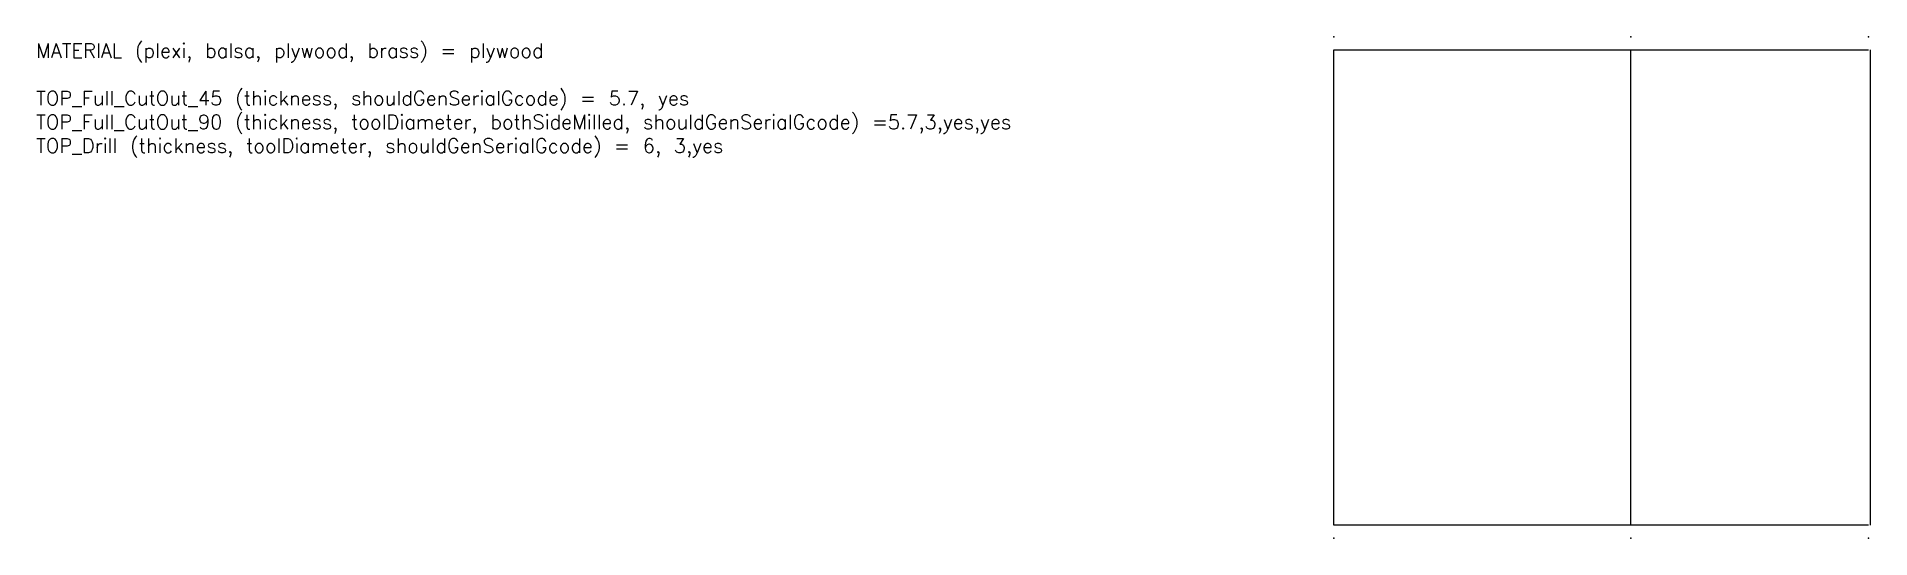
# Model space of a CAD drawing. Header units: millimetres. Extents: x -1022 to 521, y 37 to 459.
import ezdxf

# ---------------------------------------------------------------- set-up
doc = ezdxf.new("R2010")
doc.units = ezdxf.units.MM
for name, color, linetype in [('TOP_Drill', 7, 'Continuous'), ('TOP_Full_CutOut_45', 5, 'Continuous'), ('TOP_Full_CutOut_90', 7, 'Continuous')]:
    doc.layers.add(name, color=color, linetype=linetype)
doc.styles.get("Standard").update_dxf_attribs({"font": 'txt.shx'})

msp = doc.modelspace()

# ---------------------------------------------------------------- linework, layer by layer
at = {"layer": 'TOP_Drill'}
for p in [(69.9737, 458.798511), (319.9737, 458.798511), (519.9737, 458.798511), (69.9737, 36.798511), (319.9737, 36.798511), (519.9737, 36.798511)]:
    msp.add_point(p, dxfattribs=at)
at = {"layer": 'TOP_Full_CutOut_45'}
for points in [[(319.9737, 47.798511), (69.9737, 47.798511), (69.9737, 447.798511), (319.9737, 447.798511)], [(519.9737, 47.798511), (319.9737, 47.798511), (319.9737, 447.798511), (519.9737, 447.798511)]]:
    msp.add_lwpolyline(points, dxfattribs=at)
at = {"layer": 'TOP_Full_CutOut_90'}
msp.add_lwpolyline([(521.4737, 447.798511), (521.4737, 47.798511)], dxfattribs=at)

# ---------------------------------------------------------------- texts
at = {"insert": (-1022.439903, 453.092517), "char_height": 12, "width": 1058.339415, "attachment_point": 1}
msp.add_mtext('\\pxt31,33,39;MATERIAL (plexi, balsa, plywood, brass) = plywood^J^JTOP_Full_CutOut_45 (thickness, shouldGenSerialGcode) = 5.7, yes^JTOP_Full_CutOut_90 (thickness, toolDiameter, bothSideMilled, shouldGenSerialGcode) =5.7,3,yes,yes^JTOP_Drill (thickness, toolDiameter, shouldGenSerialGcode) = 6, 3,yes', dxfattribs=at)

doc.saveas('drawing.dxf')
